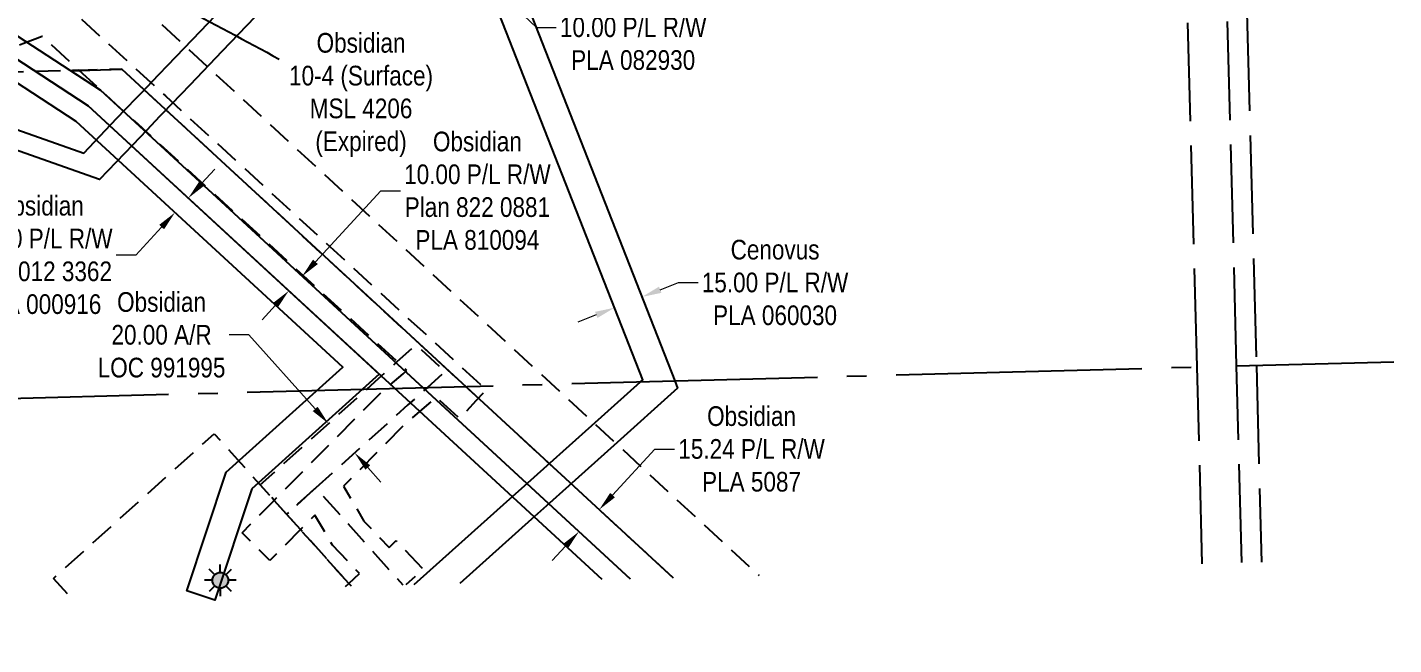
# Model space of a CAD drawing. Extents: x 626623 to 631574, y 5837036 to 5839705.
# Drawn here: x 628587 to 629282, y 5837886 to 5838200 of the extents above; entities that cross this region are included whole.
import ezdxf

# ---------------------------------------------------------------- set-up
doc = ezdxf.new("R2010")
doc.units = 0
doc.header["$LTSCALE"] = 5
doc.header["$PDSIZE"] = 0.5
for name, pattern in [('foc-ACCESSROAD', [3.75, 2.5, -1.25]), ('foc-FLOWLINE', [3.75, 2.5, -1.25]), ('foc-QUARTERLINE', [33, 25, -3, 2, -3]), ('foc-UNSURVEYED', [12.5, 10, -2.5])]:
    doc.linetypes.add(name, pattern=pattern)
doc.layers.get('Defpoints').update_dxf_attribs({"color": 9})
for name, color, linetype in [('C-AR', 13, 'foc-ACCESSROAD'), ('C-RW', 13, 'Continuous'), ('C-WS', 13, 'foc-ACCESSROAD'), ('C-WS-S', 8, 'Continuous'), ('F-EZE', 190, 'foc-FLOWLINE'), ('F-RW', 190, 'Continuous'), ('L-QSEC', 8, 'foc-QUARTERLINE'), ('L-USEC', 7, 'foc-UNSURVEYED')]:
    doc.layers.add(name, color=color, linetype=linetype)
for name, color, linetype, lineweight in [('C-AR-T', 13, 'Continuous', 9), ('C-RW-T', 13, 'Continuous', 9), ('F-RW-T', 190, 'Continuous', 9)]:
    doc.layers.add(name, color=color, linetype=linetype, lineweight=lineweight)
doc.styles.add('80CG', font='ARIALN.TTF', dxfattribs={"height": 10})
doc.dimstyles.new('Compass 5 000', dxfattribs={"dimscale": 5, "dimtxt": 9, "dimasz": 2, "dimexe": 0.2, "dimexo": 0.0625, "dimgap": 0.5, "dimtad": 0, "dimtih": 1, "dimtoh": 1, "dimzin": 0, "dimdsep": 46, "dimtxsty": '80CG', "dimcen": 0.1, "dimse1": 1, "dimse2": 1, "dimclrd": 256, "dimclrt": 256, "dimaunit": 1, "dimadec": 4, "dimazin": 0, "dimtfac": 0.06, "dimtofl": 0, "dimtmove": 0, "dimatfit": 1, "dimfxl": 0.2, "dimtolj": 1, "dimtzin": 0, "dimlwd": -1, "dimarcsym": 0})

# ---------------------------------------------------------------- blocks, each defined once
blk = doc.blocks.new('*D553')
at = {"layer": 'C-AR-T', "transparency": 16777216}
for p, q in [((628699.87, 5838043.72), (628689.87, 5838043.72)), ((628733.66, 5838006.1), (628699.87, 5838043.72)), ((628760.41, 5837976.34), (628767.09, 5837968.9))]:
    blk.add_line(p, q, dxfattribs=at)
for points in [[(628734.9, 5838007.22), (628732.42, 5838004.99), (628740.35, 5837998.67)], [(628761.65, 5837977.46), (628759.17, 5837975.23), (628753.72, 5837983.78)]]:
    blk.add_solid(points, dxfattribs=at)
at = {"layer": 'Defpoints', "color": 0, "transparency": 16777216}
for p in [(628740.35, 5837998.67), (628728.01, 5837987.58), (628741.39, 5837972.7)]:
    blk.add_point(p, dxfattribs=at)
at = {"layer": 'C-AR-T', "transparency": 16777216, "insert": (628655.53, 5838043.72), "char_height": 10, "attachment_point": 5, "style": '80CG'}
blk.add_mtext('\\A1;Obsidian\\P20.00 A/R\\PLOC 991995', dxfattribs=at)
blk = doc.blocks.new('GAS')
h = blk.add_hatch(color=255)
h.dxf.hatch_style = 1
edge = h.paths.add_edge_path()
edge.add_arc((0, 0), 0.9, 0, 360)
for p, q in [((0, 0.81), (0, 1.62)), ((-0.81, 0), (-1.62, 0)), ((-0.57, 0.57), (-1.14, 1.14)), ((0.57, 0.57), (1.14, 1.14)), ((1.62, 0), (0.81, 0)), ((-0.57, -0.57), (-1.14, -1.14)), ((0, -0.81), (0, -1.62)), ((1.14, -1.14), (0.57, -0.57))]:
    blk.add_line(p, q)
blk.add_circle((0, 0), 0.8)
blk = doc.blocks.new('*D566')
at = {"layer": 'C-RW-T', "transparency": 16777216}
for p, q in [((628675.91, 5838120.61), (628682.69, 5838127.96)), ((628655.57, 5838098.52), (628642.47, 5838084.3)), ((628642.47, 5838084.3), (628632.47, 5838084.3))]:
    blk.add_line(p, q, dxfattribs=at)
for points in [[(628674.69, 5838121.74), (628677.14, 5838119.48), (628669.14, 5838113.25)], [(628654.34, 5838099.65), (628656.79, 5838097.39), (628662.34, 5838105.88)]]:
    blk.add_solid(points, dxfattribs=at)
at = {"layer": 'Defpoints', "color": 0, "transparency": 16777216}
for p in [(628665.83, 5838116.3), (628659.03, 5838108.93), (628662.34, 5838105.88)]:
    blk.add_point(p, dxfattribs=at)
at = {"layer": 'C-RW-T', "transparency": 16777216, "insert": (628593.39, 5838084.3), "char_height": 10, "attachment_point": 5, "style": '80CG'}
blk.add_mtext('\\A1;Obsidian\\P10.00 P/L R/W\\PPlan 012 3362\\PPLA 000916', dxfattribs=at)
blk = doc.blocks.new('*D571')
at = {"layer": 'Defpoints', "color": 0, "transparency": 16777216}
for p in [(628899.75, 5838063), (628903.65, 5838053.05), (628889.76, 5838047.6)]:
    blk.add_point(p, dxfattribs=at)
at = {"layer": 'F-RW-T', "transparency": 16777216}
for p, q in [((628909.05, 5838066.66), (628918.36, 5838070.31)), ((628918.36, 5838070.31), (628928.36, 5838070.31)), ((628876.55, 5838053.9), (628867.24, 5838050.25))]:
    blk.add_line(p, q, dxfattribs=at)
for points in [[(628908.45, 5838068.21), (628909.66, 5838065.1), (628899.75, 5838063)], [(628875.94, 5838055.45), (628877.16, 5838052.35), (628885.86, 5838057.55)]]:
    blk.add_solid(points, dxfattribs=at)
at = {"layer": 'F-RW-T', "transparency": 16777216, "insert": (628967.45, 5838070.31), "char_height": 10, "attachment_point": 5, "style": '80CG'}
blk.add_mtext('\\A1;Cenovus\\P15.00 P/L R/W\\PPLA 060030', dxfattribs=at)
blk = doc.blocks.new('*D576')
at = {"layer": 'Defpoints', "color": 0, "transparency": 16777216}
for p in [(628807.46, 5838236.5), (628791.69, 5838234.35), (628798.98, 5838227.49)]:
    blk.add_point(p, dxfattribs=at)
at = {"layer": 'F-RW-T', "transparency": 16777216}
for p, q in [((628792.9, 5838250.21), (628785.61, 5838257.07)), ((628814.75, 5838229.65), (628846.24, 5838200.01)), ((628846.24, 5838200.01), (628856.24, 5838200.01))]:
    blk.add_line(p, q, dxfattribs=at)
for points in [[(628794.04, 5838251.43), (628791.75, 5838249), (628800.18, 5838243.36)], [(628815.89, 5838230.86), (628813.6, 5838228.44), (628807.46, 5838236.5)]]:
    blk.add_solid(points, dxfattribs=at)
at = {"layer": 'F-RW-T', "transparency": 16777216, "insert": (628895.32, 5838200.01), "char_height": 10, "attachment_point": 5, "style": '80CG', "bg_fill": 3, "box_fill_scale": 1.1, "bg_fill_color": 256, "bg_fill_true_color": 13158600, "bg_fill_transparency": 0}
blk.add_mtext('\\A1;Cenovus\\P10.00 P/L R/W\\PPLA 082930', dxfattribs=at)
blk = doc.blocks.new('*D579')
at = {"layer": 'C-RW-T', "transparency": 16777216}
for p, q in [((628977.82, 5838305.8), (628977.5, 5838315.79)), ((628979.11, 5838265.78), (628979.78, 5838245.04)), ((628979.78, 5838245.04), (628989.78, 5838245.04))]:
    blk.add_line(p, q, dxfattribs=at)
for points in [[(628979.48, 5838305.85), (628976.15, 5838305.74), (628978.14, 5838295.8)], [(628980.77, 5838265.83), (628977.44, 5838265.73), (628978.79, 5838275.77)]]:
    blk.add_solid(points, dxfattribs=at)
at = {"layer": 'Defpoints', "color": 0, "transparency": 16777216}
for p in [(628993.96, 5838296.31), (628978.79, 5838275.77), (628994.61, 5838276.28)]:
    blk.add_point(p, dxfattribs=at)
at = {"layer": 'C-RW-T', "transparency": 16777216, "insert": (629029.32, 5838245.04), "char_height": 10, "attachment_point": 5, "style": '80CG'}
blk.add_mtext('\\A1;Obsidian\\P20.00 P/L R/W\\PPLA 150330', dxfattribs=at)
blk = doc.blocks.new('*D585')
at = {"layer": 'C-RW-T', "transparency": 16777216}
for p, q in [((628733.76, 5838080.85), (628767.02, 5838116.94)), ((628767.02, 5838116.94), (628777.02, 5838116.94)), ((628713.43, 5838058.79), (628706.65, 5838051.44))]:
    blk.add_line(p, q, dxfattribs=at)
for points in [[(628732.53, 5838081.98), (628734.98, 5838079.72), (628726.98, 5838073.49)], [(628712.2, 5838059.92), (628714.65, 5838057.66), (628720.2, 5838066.14)]]:
    blk.add_solid(points, dxfattribs=at)
at = {"layer": 'Defpoints', "color": 0, "transparency": 16777216}
for p in [(628722.88, 5838077.28), (628716.1, 5838069.92), (628726.98, 5838073.49)]:
    blk.add_point(p, dxfattribs=at)
at = {"layer": 'C-RW-T', "transparency": 16777216, "insert": (628816.11, 5838116.94), "char_height": 10, "attachment_point": 5, "style": '80CG'}
blk.add_mtext('\\A1;Obsidian\\P10.00 P/L R/W\\PPlan 822 0881\\PPLA 810094', dxfattribs=at)
blk = doc.blocks.new('*D700')
at = {"layer": 'C-RW-T', "transparency": 16777216}
for p, q in [((628884.84, 5837962.32), (628906.41, 5837985.72)), ((628906.41, 5837985.72), (628916.41, 5837985.72)), ((628860.96, 5837936.41), (628854.19, 5837929.05))]:
    blk.add_line(p, q, dxfattribs=at)
for points in [[(628883.62, 5837963.44), (628886.07, 5837961.19), (628878.07, 5837954.96)], [(628859.74, 5837937.54), (628862.19, 5837935.28), (628867.74, 5837943.76)]]:
    blk.add_solid(points, dxfattribs=at)
at = {"layer": 'Defpoints', "color": 0, "transparency": 16777216}
for p in [(628870.67, 5837961.78), (628878.07, 5837954.96), (628860.34, 5837950.58)]:
    blk.add_point(p, dxfattribs=at)
at = {"layer": 'C-RW-T', "transparency": 16777216, "insert": (628955.5, 5837985.72), "char_height": 10, "attachment_point": 5, "style": '80CG'}
blk.add_mtext('\\A1;Obsidian\\P15.24 P/L R/W\\PPLA 5087', dxfattribs=at)

msp = doc.modelspace()

# ---------------------------------------------------------------- linework, layer by layer
at = {"layer": 'C-AR', "flags": 128}
msp.add_lwpolyline([(628733.963, 5837966.027), (628719.089, 5837952.662), (628712.793, 5837959.651), (628705.695, 5837967.53), (628759.859, 5838016.197), (628766.036, 5838021.75), (628773.506, 5838028.463), (628775.383, 5838030.149), (628784.899, 5838038.699), (628799.68, 5838025.077), (628790.718, 5838017.017), (628788.287, 5838014.839), (628780.817, 5838008.128), (628733.963, 5837966.027)], close=True, dxfattribs=at)
at = {"layer": 'C-RW'}
for points in [[(628879.467, 5837919.359), (628618.262, 5838160.096), (628552.237, 5838203.198), (628461.452, 5838296.811), (628365.355, 5838368.045), (628359.044, 5838419.639), (628358.231, 5838420.418), (628350.901, 5838427.44), (628337.635, 5838439.928), (628330.851, 5838446.31), (628319.926, 5838456.586), (628213.962, 5838556.271), (628202.998, 5838566.585), (627955.399, 5838799.49), (627851.964, 5838896.794)], [(627866.154, 5838897.171), (627944.395, 5838823.572), (627969.587, 5838799.867), (628326.631, 5838464.007), (628337.557, 5838453.731), (628352.128, 5838440.025), (628357.853, 5838434.639), (628365.53, 5838427.424), (628373.252, 5838420.154), (628374.196, 5838419.266), (628380.294, 5838369.414), (628468.061, 5838304.356), (628558.636, 5838210.959), (628624.424, 5838168.011), (628893.803, 5837919.74)], [(628893.803, 5837919.74), (628893.803, 5837919.74), (628624.424, 5838168.011), (628609.126, 5838177.998), (628613.702, 5838178.119), (628635.312, 5838178.694), (628915.653, 5837920.321)]]:
    msp.add_lwpolyline(points, dxfattribs=at)
msp.add_lwpolyline([(628701.354, 5837965.546), (628682.557, 5837908.874), (628668.376, 5837913.748), (628688.375, 5837974.044), (628747.64, 5838027.262), (628612.1, 5838152.18), (628545.837, 5838195.438), (628454.844, 5838289.266), (628355.954, 5838362.57), (628352.344, 5838392.362), (628362.232, 5838393.571), (628365.355, 5838368.045), (628461.452, 5838296.811), (628552.237, 5838203.198), (628618.262, 5838160.096), (628766.186, 5838023.763), (628701.354, 5837965.546)], close=True, dxfattribs=at)
at = {"layer": 'C-WS', "flags": 128}
for points in [[(628915.653, 5837920.321), (628915.653, 5837920.321), (628635.312, 5838178.694), (628613.702, 5838178.12), (628605.998, 5838177.915), (628588.405, 5838177.447), (628570.779, 5838176.978), (628545.486, 5838176.306), (628540.27, 5838176.168), (628531.925, 5838175.946), (628511.115, 5838175.393), (628510.922, 5838182.604), (628510.52, 5838197.656), (628509.65, 5838230.515), (628509.258, 5838245.285), (628509.209, 5838247.103), (628508.883, 5838259.396), (628508.865, 5838260.059), (628508.104, 5838288.713), (628507.874, 5838297.344), (628561.681, 5838298.774), (628562.318, 5838298.79), (628575.616, 5838299.145), (628558.674, 5838915.578)], [(628589.159, 5838916.389), (628606.075, 5838299.954), (628629.825, 5838300.585), (628629.93, 5838296.634), (628630.857, 5838261.744), (628631.879, 5838223.295), (628959.352, 5837921.483)], [(628607.687, 5837912.134), (628600.589, 5837920.032), (628682.359, 5837993.528), (628695.66, 5837978.697), (628705.695, 5837967.53), (628712.793, 5837959.651), (628719.089, 5837952.662), (628726.188, 5837944.765), (628750.742, 5837917.447), (628752.067, 5837915.973)], [(628752.067, 5837915.973), (628750.742, 5837917.447), (628726.188, 5837944.765), (628719.089, 5837952.662), (628733.963, 5837966.027), (628778.265, 5837916.669)]]:
    msp.add_lwpolyline(points, dxfattribs=at)
at = {"layer": 'F-EZE', "flags": 128}
msp.add_lwpolyline([(628749.022, 5837915.892), (628750.742, 5837917.447), (628756.236, 5837922.415), (628742.38, 5837936.929), (628733.473, 5837952.119), (628726.188, 5837944.765), (628710.658, 5837929.086), (628696.453, 5837943.155), (628712.793, 5837959.651), (628765.985, 5838013.354), (628769.601, 5838016.456), (628770.724, 5838017.43), (628778.357, 5838023.994), (628780.291, 5838025.657), (628775.383, 5838030.149), (628643.629, 5838150.73), (628632.533, 5838160.884), (628613.702, 5838178.119), (628594.874, 5838195.351), (628585.053, 5838191.564), (628573.549, 5838187.128), (628562.031, 5838182.686), (628545.486, 5838176.306), (628537.631, 5838173.277), (628525.062, 5838168.43), (628376.778, 5838006.029), (628369.444, 5837997.998), (628344.357, 5837970.521), (628337.609, 5837963.13), (628226.085, 5837840.991), (628143.826, 5837750.903), (627871.877, 5837453.069), (627850.888, 5837421.454), (627842.679, 5837409.408), (627816.952, 5837371.848), (627800.457, 5837383.147), (627817.92, 5837408.64), (627731.689, 5837405.969), (627731.158, 5837425.954), (627807.924, 5837428.333), (627831.919, 5837429.077), (627856.205, 5837465.57), (628322.774, 5837976.545), (628329.525, 5837983.94), (628349.017, 5838005.29), (628368.679, 5838026.824), (628510.919, 5838182.604), (628513.453, 5838185.38), (628542.519, 5838196.589), (628544.264, 5838197.262), (628552.89, 5838200.589), (628562.963, 5838204.474), (628564.394, 5838205.026), (628599.234, 5838218.463), (628646.357, 5838175.334), (628657.453, 5838165.179), (628818.529, 5838017.757), (628820.567, 5838015.898), (628815.567, 5838010.435), (628807.069, 5838001.149), (628795.144, 5838012.062), (628793.157, 5838010.352), (628785.526, 5838003.789), (628779.628, 5837998.716), (628748.03, 5837966.816), (628758.449, 5837949.051), (628771.17, 5837935.726), (628774.784, 5837939.177), (628788.59, 5837924.716), (628779.734, 5837916.708)], dxfattribs=at)
at = {"layer": 'F-RW'}
for points in [[(628822.408, 5838260.055), (628916.48, 5838020.362), (628917.93, 5838016.674), (628885.41, 5837987.545), (628862.584, 5837967.1), (628851.172, 5837956.879), (628843.694, 5837950.18), (628807.136, 5837917.436)], [(628533.384, 5838165.199), (628616.005, 5838136.148), (628629.811, 5838150.578), (628636.758, 5838157.841), (628643.67, 5838165.065), (628644.94, 5838166.392), (628654.213, 5838176.085), (628658.764, 5838180.842), (628675.3, 5838198.127), (628724.334, 5838249.381)], [(628784.029, 5837916.822), (628832.642, 5837960.365), (628840.122, 5837967.064), (628851.533, 5837977.285), (628874.357, 5837997.728), (628899.118, 5838019.9), (628900.243, 5838020.915), (628811.062, 5838247.998)], [(628727.872, 5838231.319), (628686.361, 5838187.933), (628669.86, 5838170.687), (628665.272, 5838165.893), (628656.035, 5838156.238), (628654.728, 5838154.872), (628647.816, 5838147.648), (628640.872, 5838140.39), (628623.987, 5838122.744), (628536.307, 5838153.575)]]:
    msp.add_lwpolyline(points, dxfattribs=at)
at = {"layer": 'L-QSEC'}
for p, q in [((629202.121, 5838027.971), (629281.973, 5838030.094)), ((628369.236, 5838005.83), (629182.008, 5838027.436))]:
    msp.add_line(p, q, dxfattribs=at)
at = {"layer": 'L-USEC'}
for p, q in [((629182.008, 5838027.436), (629160.646, 5838831.543)), ((629202.121, 5838027.971), (629180.759, 5838832.077)), ((629190.8, 5838832.344), (629212.161, 5838028.238)), ((629204.777, 5837928.007), (629202.121, 5838027.971)), ((629212.161, 5838028.238), (629214.817, 5837928.274)), ((629184.664, 5837927.472), (629182.008, 5838027.436))]:
    msp.add_line(p, q, dxfattribs=at)

# ---------------------------------------------------------------- block references
at = {"layer": 'C-WS-S', "xscale": 5.000000000000028, "yscale": 5.000000000000028, "zscale": 5.000000000000028}
msp.add_blockref('GAS', (628685.399, 5837919.03), dxfattribs=at)

# ---------------------------------------------------------------- texts
at = {"layer": 'C-AR-T', "insert": (628756.955, 5838165.643), "char_height": 10, "attachment_point": 5, "style": '80CG'}
msp.add_mtext('\\A1;Obsidian\\P10-4 (Surface)\\PMSL 4206\\P(Expired)', dxfattribs=at)

# ---------------------------------------------------------------- dimensions: what is measured, and where the dimension line sits
at = {"layer": 'C-AR-T'}
dim = msp.add_linear_dim(base=(628740.348, 5837998.666), p1=(628741.389, 5837972.699), p2=(628728.014, 5837987.584), angle=131.939921, text='Obsidian\\P20.00 A/R\\PLOC 991995', dimstyle='Compass 5 000', dxfattribs=at)
dim.commit()
dim.dimension.update_dxf_attribs({"geometry": '*D553', "text_midpoint": (628655.531, 5838043.72), "dimtype": 161})
at = {"layer": 'C-RW-T'}
for base, p1, p2, angle, text, picture, middle in [((628978.786, 5838275.774), (628993.96, 5838296.313), (628994.605, 5838276.284), 271.845508, 'Obsidian\\P20.00 P/L R/W\\PPLA 150330', '*D579', (629029.316, 5838245.037)), ((628726.979, 5838073.494), (628716.1, 5838069.924), (628722.875, 5838077.276), 47.335821, 'Obsidian\\P10.00 P/L R/W\\PPlan 822 0881\\PPLA 810094', '*D585', (628816.108, 5838116.944)), ((628662.343, 5838105.876), (628665.829, 5838116.304), (628659.032, 5838108.925), 227.352316, 'Obsidian\\P10.00 P/L R/W\\PPlan 012 3362\\PPLA 000916', '*D566', (628593.387, 5838084.303))]:
    dim = msp.add_linear_dim(base=base, p1=p1, p2=p2, angle=angle, text=text, dimstyle='Compass 5 000', dxfattribs=at)
    dim.commit()
    dim.dimension.update_dxf_attribs({"geometry": picture, "text_midpoint": middle, "dimtype": 161})
at = {"layer": 'C-RW-T', "color": 6}
dim = msp.add_linear_dim(base=(628878.067, 5837954.962), p1=(628860.345, 5837950.577), p2=(628870.669, 5837961.78), angle=47.335111, text='Obsidian\\P15.24 P/L R/W\\PPLA 5087', dimstyle='Compass 5 000', dxfattribs=at)
dim.commit()
dim.dimension.update_dxf_attribs({"geometry": '*D700', "text_midpoint": (628955.499, 5837985.719), "dimtype": 161})
at = {"layer": 'F-RW-T'}
dim = msp.add_aligned_dim(p1=(628889.762, 5838047.604), p2=(628903.65, 5838053.054), distance=10.687, text='Cenovus\\P15.00 P/L R/W\\PPLA 060030', dimstyle='Compass 5 000', dxfattribs=at)
dim.commit()
dim.dimension.update_dxf_attribs({"geometry": '*D571', "text_midpoint": (628967.449, 5838070.31)})

# ---------------------------------------------------------------- leaders
at = {"layer": 'C-AR-T', "path_type": 1}
msp.add_leader([(628612.534, 5838239.081), (628715.402, 5838183.876)], dimstyle='Compass 5 000', override={"dimgap": 0.5, "dimtad": 0}, dxfattribs=at)

# ---------------------------------------------------------------- next in the draw order: dimensions: what is measured, and where the dimension line sits
at = {"layer": 'F-RW-T'}
dim = msp.add_linear_dim(base=(628807.465, 5838236.503), p1=(628791.694, 5838234.346), p2=(628798.98, 5838227.489), angle=316.735526, text='Cenovus\\P10.00 P/L R/W\\PPLA 082930', dimstyle='Compass 5 000', override={"dimtfill": 1}, dxfattribs=at)
dim.commit()
dim.dimension.update_dxf_attribs({"geometry": '*D576', "text_midpoint": (628895.324, 5838200.01), "dimtype": 161})

doc.saveas('drawing.dxf')
